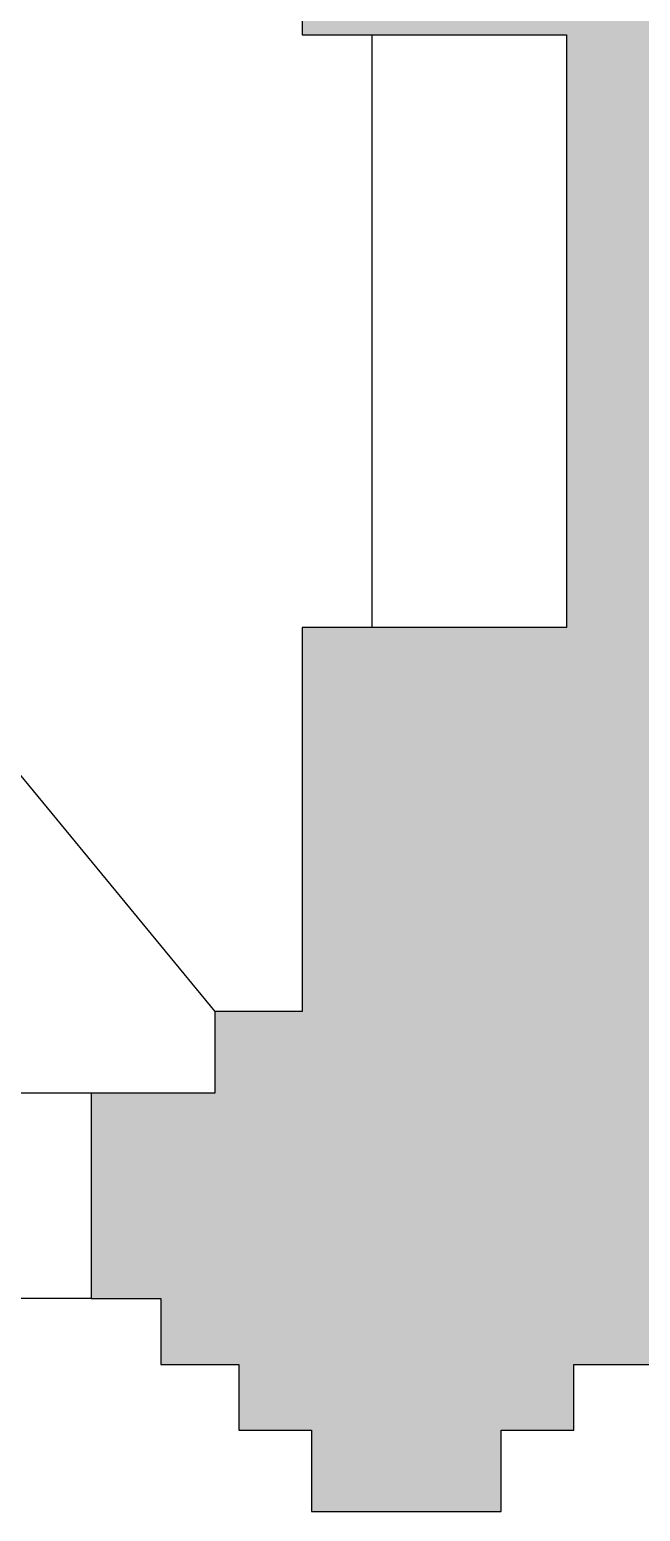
# Model space of a CAD drawing. Extents: x 77 to 121, y -270 to -21.
# Drawn here: x 106.3 to 108.319, y -269.518 to -264.617 of the extents above; entities that cross this region are included whole.
import ezdxf

# ---------------------------------------------------------------- set-up
doc = ezdxf.new("R2010")
doc.units = 0
for name, color, linetype in [('BASE_PLAN', 7, 'CONTINUOUS'), ('POCHE', 7, 'CONTINUOUS'), ('VAULT_LINES', 7, 'CONTINUOUS')]:
    doc.layers.add(name, color=color, linetype=linetype)

# ---------------------------------------------------------------- blocks, each defined once
blk = doc.blocks.new('*U13')
at = {"layer": 'POCHE', "linetype": 'CONTINUOUS', "extrusion": (0, 0, -1)}
for points in [[(-107.6171, -264.6351), (-107.6171, -261.7652), (-107.201, -264.6351)], [(-107.201, -264.6351), (-107.6171, -261.7652), (-107.201, -263.1664)], [(-107.6171, -264.6351), (-107.6171, -262.3187), (-107.6171, -261.7652)], [(-108.0755, -264.6351), (-108.0755, -262.3187), (-107.6171, -264.6351)], [(-107.6171, -264.6351), (-108.0755, -262.3187), (-107.6171, -262.3187)], [(-107.6171, -264.6351), (-107.6171, -262.3187), (-107.6171, -264.6351)], [(-108.0992, -269.0316), (-108.0992, -262.3187), (-108.0755, -269.2493)], [(-108.0755, -264.6351), (-108.0992, -262.3187), (-108.0755, -262.3187)], [(-108.0755, -269.2493), (-108.0992, -262.3187), (-108.0755, -266.5944)], [(-108.0755, -266.5944), (-108.0992, -262.3187), (-108.0755, -264.6351)], [(-108.5264, -269.0316), (-108.5264, -262.3187), (-108.0992, -269.0316)], [(-108.0992, -269.0316), (-108.5264, -262.3187), (-108.0992, -262.3187)], [(-107.2321, -269.2493), (-107.2321, -266.5944), (-107.201, -269.2493)], [(-107.201, -267.8641), (-107.2321, -266.5944), (-107.201, -266.5944)], [(-107.201, -269.2493), (-107.2321, -266.5944), (-107.201, -267.8641)], [(-107.859, -269.2493), (-107.859, -266.5944), (-107.2321, -269.5177)], [(-107.2321, -269.2493), (-107.859, -266.5944), (-107.2321, -266.5944)], [(-107.2321, -269.5177), (-107.859, -266.5944), (-107.2321, -269.2493)], [(-108.0755, -269.2493), (-108.0755, -266.5944), (-107.859, -269.2493)], [(-107.859, -269.2493), (-108.0755, -266.5944), (-107.859, -266.5944)], [(-106.9919, -269.0316), (-106.9919, -267.8641), (-106.9124, -269.0316)], [(-106.9124, -268.1347), (-106.9919, -267.8641), (-106.9124, -267.8641)], [(-106.9124, -269.0316), (-106.9919, -267.8641), (-106.9124, -268.1347)], [(-107.201, -269.2493), (-107.201, -267.8641), (-106.9919, -269.2493)], [(-106.9919, -269.0316), (-107.201, -267.8641), (-106.9919, -267.8641)], [(-106.9919, -269.2493), (-107.201, -267.8641), (-106.9919, -269.0316)], [(-106.7333, -268.8139), (-106.7333, -268.1347), (-106.5037, -268.8139)], [(-106.5037, -268.8139), (-106.7333, -268.1347), (-106.5037, -268.1347)], [(-106.9124, -269.0316), (-106.9124, -268.1347), (-106.7333, -269.0316)], [(-106.7333, -268.8139), (-106.9124, -268.1347), (-106.7333, -268.1347)], [(-106.7333, -269.0316), (-106.9124, -268.1347), (-106.7333, -268.8139)], [(-108.0992, -269.2493), (-108.0992, -269.0316), (-108.0755, -269.2493)], [(-107.859, -269.5177), (-107.859, -269.2493), (-107.2321, -269.5177)]]:
    blk.add_solid(points, dxfattribs=at)

msp = doc.modelspace()

# ---------------------------------------------------------------- linework, layer by layer
at = {"layer": 'BASE_PLAN'}
for p, q in [((107.201, -263.1664), (107.201, -264.6351)), ((107.201, -264.6351), (108.0755, -264.6351)), ((107.4315, -264.6351), (107.4315, -266.5944)), ((108.0755, -264.6351), (108.0755, -266.5944)), ((108.0755, -266.5944), (107.201, -266.5944)), ((107.201, -266.5944), (107.201, -267.8641)), ((107.201, -267.8641), (106.9124, -267.8641)), ((106.9124, -267.8641), (106.9124, -268.1347)), ((106.5037, -268.1347), (103.662, -268.1347)), ((106.9124, -268.1347), (106.5037, -268.1347)), ((106.5037, -268.1347), (106.5037, -268.8139)), ((106.5037, -268.8139), (103.662, -268.8139)), ((106.5037, -268.8139), (106.7333, -268.8139)), ((106.5037, -268.8139), (106.7333, -268.8139)), ((106.7333, -268.8139), (106.7333, -269.0316)), ((106.7333, -269.0316), (106.9919, -269.0316)), ((106.9919, -269.0316), (106.9919, -269.2493)), ((108.0992, -269.2493), (108.0992, -269.0316)), ((108.0992, -269.0316), (109.5844, -269.0316)), ((106.9919, -269.2493), (107.2321, -269.2493)), ((107.2321, -269.2493), (107.2321, -269.5177)), ((107.859, -269.5177), (107.859, -269.2493)), ((107.859, -269.2493), (108.0992, -269.2493)), ((107.2321, -269.5177), (107.859, -269.5177))]:
    msp.add_line(p, q, dxfattribs=at)
at = {"layer": 'VAULT_LINES'}
msp.add_line((103.1739, -263.3312), (106.9124, -267.8641), dxfattribs=at)

# ---------------------------------------------------------------- block references
at = {"layer": 'POCHE'}
msp.add_blockref('*U13', (0, 0), dxfattribs=at)

doc.saveas('drawing.dxf')
